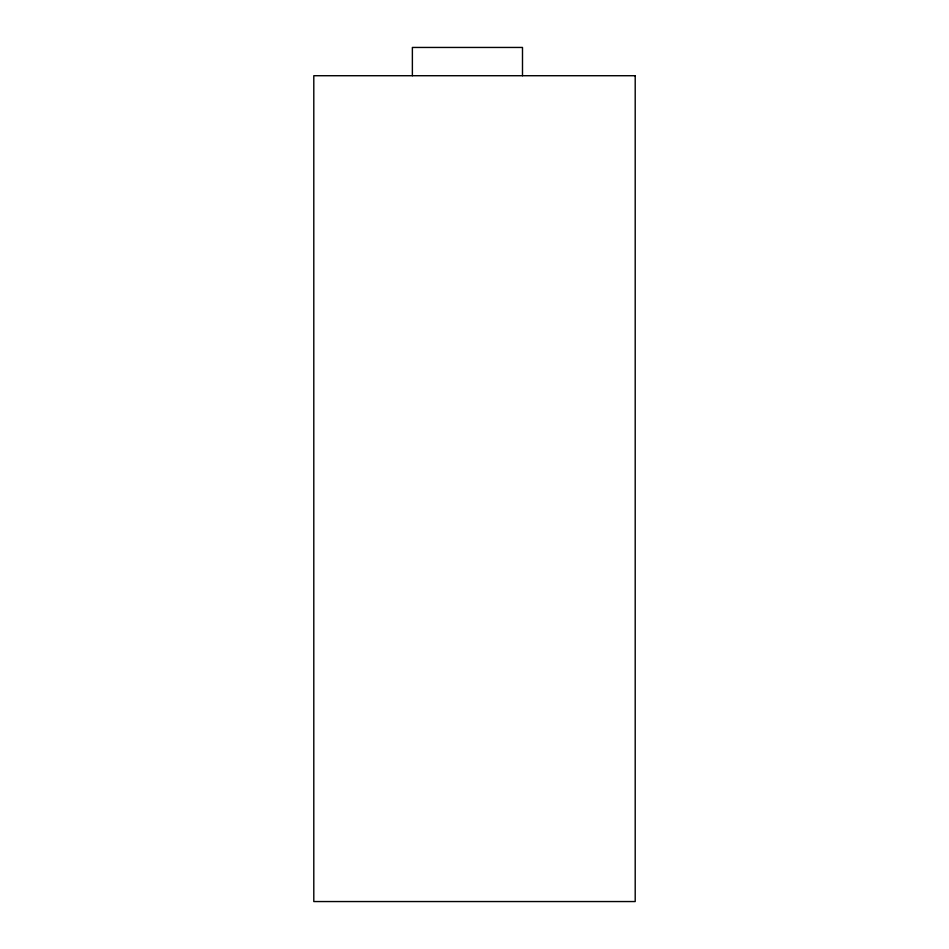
<?xml version="1.0" encoding="UTF-8"?>
<svg xmlns="http://www.w3.org/2000/svg" width="949" height="949" viewBox="0 0 949 949"><rect width="100%" height="100%" fill="white"/><g stroke="black" fill="none" stroke-linecap="round" stroke-linejoin="round"><path stroke-width="1.42" d="M522.496 75.718L522.496 47.45L412.376 47.45L412.376 75.718M635.201 75.718L313.799 75.718L313.799 901.55L635.201 901.55L635.201 75.718"/></g></svg>
